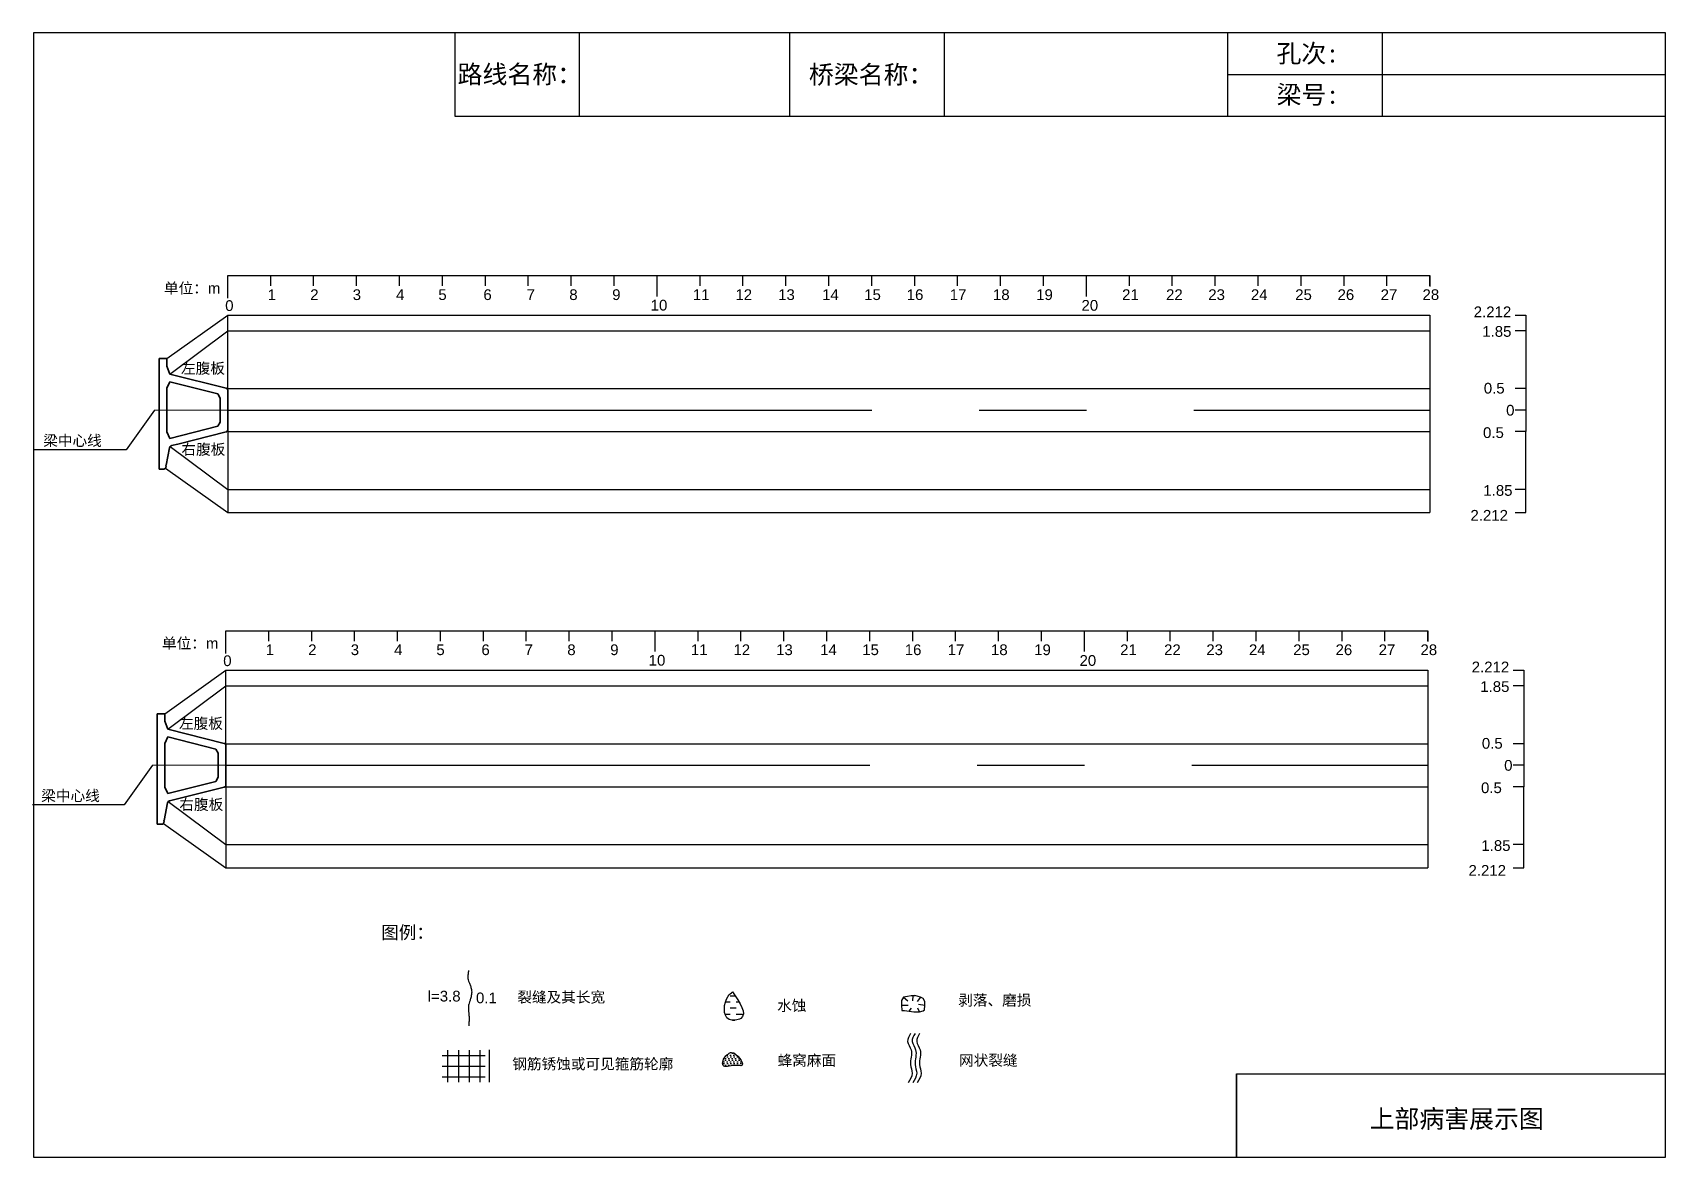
# Model space of a CAD drawing. Header units: millimetres. Extents: x 3355.9 to 3394, y 1663.1 to 1689.3.
import ezdxf

# ---------------------------------------------------------------- set-up
doc = ezdxf.new("R2010")
doc.units = ezdxf.units.MM
for name, pattern in [('CENTER', [2, 1.25, -0.25, 0.25, -0.25]), ('CENTER2', [1.125, 0.75, -0.125, 0.125, -0.125]), ('DASHED', [0.75, 0.5, -0.25])]:
    doc.linetypes.add(name, pattern=pattern)
for name, color, linetype in [('加固措施', 7, 'Continuous'), ('图层1', 7, 'Continuous'), ('病害', 5, 'Continuous'), ('轮廓', 3, 'Continuous')]:
    doc.layers.add(name, color=color, linetype=linetype)
doc.layers.add('虚线', color=7, linetype='Continuous', lineweight=30)
doc.styles.get("Standard").update_dxf_attribs({"font": 'arial.ttf'})
doc.styles.add('汉字', font='')
doc.styles.get('汉字').set_extended_font_data('SimSun')

# ---------------------------------------------------------------- blocks, each defined once
blk = doc.blocks.new('adfsd')
at = {"lineweight": -2, "ltscale": 0.5}
for p, q in [((1140.897, -3083.694), (1140.936, -3083.729)), ((1140.983, -3083.682), (1140.981, -3083.729)), ((1141.053, -3083.694), (1141.022, -3083.735)), ((1140.876, -3083.768), (1140.94, -3083.769)), ((1140.948, -3083.824), (1140.969, -3083.796)), ((1141.045, -3083.83), (1141.028, -3083.796)), ((1141.094, -3083.772), (1141.036, -3083.763))]:
    blk.add_line(p, q, dxfattribs=at)
blk.add_lwpolyline([(1141, -3083.682), (1140.967, -3083.682), (1140.934, -3083.69), (1140.897, -3083.694), (1140.876, -3083.727), (1140.876, -3083.768), (1140.88, -3083.818), (1140.905, -3083.818), (1140.991, -3083.83), (1141.045, -3083.83), (1141.078, -3083.822), (1141.09, -3083.814), (1141.094, -3083.772), (1141.094, -3083.735), (1141.078, -3083.707), (1141.053, -3083.694), (1141.033, -3083.69), (1141, -3083.678)], dxfattribs=at)

msp = doc.modelspace()

# ---------------------------------------------------------------- hatches: boundary and pattern name
at = {"layer": '加固措施', "lineweight": -2}
h = msp.add_hatch(dxfattribs=at)
h.set_pattern_fill('DASH', color=256, scale=0.045)
h.set_pattern_definition([(0, (3100.30263, 1648.70086), (0.142875, 0.142875), [0.142875, -0.142875])])
edge = h.paths.add_edge_path()
edge.add_spline(control_points=[(3372.251, 1666.938), (3372.215, 1666.906), (3372.048, 1666.759), (3372.003, 1666.221), (3372.673, 1666.316), (3372.426, 1666.681), (3372.251, 1666.938)], knot_values=[0, 0, 0, 0, 3.237042, 15.187225, 21.182779, 35.601669, 35.601669, 35.601669, 35.601669], degree=3, periodic=0)
h = msp.add_hatch(dxfattribs=at)
h.set_pattern_fill('DOTS', scale=0.05)
h.set_pattern_definition([(0, (3070.0287, 1642.248375), (0.0396875, 0.079375), [0, -0.079375])])
edge = h.paths.add_edge_path()
edge.add_spline(control_points=[(3372.203, 1665.526), (3372.129, 1665.475), (3372.023, 1665.402), (3372.011, 1665.133), (3372.261, 1665.257), (3372.6, 1665.16), (3372.348, 1665.532), (3372.212, 1665.526), (3372.203, 1665.526)], knot_values=[0, 0, 0, 0, 5.205471, 7.397577, 12.944796, 16.169923, 23.88441, 24.400432, 24.400432, 24.400432, 24.400432], degree=3, periodic=0)
at = {"layer": '病害', "lineweight": -2}
h = msp.add_hatch(dxfattribs=at)
h.set_pattern_fill('DOTS', color=4, scale=0.05, style=0)
h.set_pattern_definition([(0, (2862.577356, 1612.67788), (0.0396875, 0.079375), [0, -0.079375])])
edge = h.paths.add_edge_path()
edge.add_spline(control_points=[(3372.203, 1665.526), (3372.129, 1665.475), (3372.023, 1665.402), (3372.011, 1665.133), (3372.261, 1665.257), (3372.6, 1665.16), (3372.348, 1665.532), (3372.212, 1665.526), (3372.203, 1665.526)], knot_values=[0, 0, 0, 0, 1.041094, 1.479515, 2.588959, 3.233985, 4.776882, 4.880086, 4.880086, 4.880086, 4.880086], degree=3, periodic=0)

# ---------------------------------------------------------------- linework, layer by layer
at = {"color": 0, "linetype": 'ByBlock'}
for p, q in [((3355.978, 1689.281), (3393.978, 1689.281)), ((3355.978, 1663.081), (3355.978, 1689.281)), ((3365.781, 1689.281), (3365.781, 1687.333)), ((3373.579, 1689.281), (3373.579, 1687.333)), ((3383.778, 1689.281), (3383.778, 1687.333)), ((3387.38, 1689.276), (3387.38, 1687.329)), ((3393.978, 1689.281), (3393.978, 1663.081)), ((3365.781, 1687.333), (3393.978, 1687.333)), ((3390.731, 1680.988), (3390.731, 1679.988)), ((3390.731, 1680.488), (3390.479, 1680.488)), ((3390.685, 1672.715), (3390.685, 1671.715)), ((3390.685, 1672.215), (3390.433, 1672.215)), ((3383.993, 1663.081), (3383.993, 1665.028)), ((3383.993, 1665.028), (3393.978, 1665.028)), ((3393.978, 1663.081), (3355.978, 1663.081))]:
    msp.add_line(p, q, dxfattribs=at)
at = {"color": 0}
for p, q in [((3360.494, 1683.092), (3360.494, 1683.62)), ((3361.494, 1683.379), (3361.494, 1683.62)), ((3362.494, 1683.379), (3362.494, 1683.62)), ((3363.494, 1683.379), (3363.494, 1683.62)), ((3364.494, 1683.379), (3364.494, 1683.62)), ((3365.494, 1683.379), (3365.494, 1683.62)), ((3366.494, 1683.379), (3366.494, 1683.62)), ((3367.494, 1683.379), (3367.494, 1683.62)), ((3368.494, 1683.379), (3368.494, 1683.62)), ((3369.494, 1683.379), (3369.494, 1683.62)), ((3370.494, 1683.138), (3370.494, 1683.62)), ((3371.494, 1683.379), (3371.494, 1683.62)), ((3372.494, 1683.379), (3372.494, 1683.62)), ((3373.494, 1683.379), (3373.494, 1683.62)), ((3374.494, 1683.379), (3374.494, 1683.62)), ((3375.494, 1683.379), (3375.494, 1683.62)), ((3376.494, 1683.379), (3376.494, 1683.62)), ((3377.494, 1683.379), (3377.494, 1683.62)), ((3378.494, 1683.379), (3378.494, 1683.62)), ((3379.494, 1683.379), (3379.494, 1683.62)), ((3380.494, 1683.138), (3380.494, 1683.62)), ((3381.494, 1683.379), (3381.494, 1683.62)), ((3382.494, 1683.379), (3382.494, 1683.62)), ((3383.494, 1683.379), (3383.494, 1683.62)), ((3384.494, 1683.379), (3384.494, 1683.62)), ((3385.494, 1683.379), (3385.494, 1683.62)), ((3386.494, 1683.379), (3386.494, 1683.62)), ((3387.494, 1683.379), (3387.494, 1683.62)), ((3388.494, 1683.379), (3388.494, 1683.62)), ((3390.481, 1682.7), (3390.731, 1682.7)), ((3390.731, 1682.7), (3390.731, 1682.338)), ((3390.731, 1682.338), (3390.481, 1682.338)), ((3390.731, 1682.338), (3390.731, 1680.988)), ((3390.731, 1680.988), (3390.481, 1680.988)), ((3390.731, 1680.988), (3390.731, 1680.988)), ((3358.789, 1680.488), (3358.128, 1679.562)), ((3390.731, 1679.988), (3390.481, 1679.988)), ((3390.731, 1678.638), (3390.731, 1679.988)), ((3390.731, 1679.988), (3390.731, 1679.988)), ((3358.128, 1679.562), (3355.995, 1679.562)), ((3390.731, 1678.638), (3390.481, 1678.638)), ((3390.731, 1678.1), (3390.731, 1678.638)), ((3390.481, 1678.1), (3390.731, 1678.1)), ((3360.448, 1674.819), (3360.448, 1675.348)), ((3361.448, 1675.107), (3361.448, 1675.348)), ((3362.448, 1675.107), (3362.448, 1675.348)), ((3363.448, 1675.107), (3363.448, 1675.348)), ((3364.448, 1675.107), (3364.448, 1675.348)), ((3365.448, 1675.107), (3365.448, 1675.348)), ((3366.448, 1675.107), (3366.448, 1675.348)), ((3367.448, 1675.107), (3367.448, 1675.348)), ((3368.448, 1675.107), (3368.448, 1675.348)), ((3369.448, 1675.107), (3369.448, 1675.348)), ((3370.448, 1674.865), (3370.448, 1675.348)), ((3371.448, 1675.107), (3371.448, 1675.348)), ((3372.448, 1675.107), (3372.448, 1675.348)), ((3373.448, 1675.107), (3373.448, 1675.348)), ((3374.448, 1675.107), (3374.448, 1675.348)), ((3375.448, 1675.107), (3375.448, 1675.348)), ((3376.448, 1675.107), (3376.448, 1675.348)), ((3377.448, 1675.107), (3377.448, 1675.348)), ((3378.448, 1675.107), (3378.448, 1675.348)), ((3379.448, 1675.107), (3379.448, 1675.348)), ((3380.448, 1674.865), (3380.448, 1675.348)), ((3381.448, 1675.107), (3381.448, 1675.348)), ((3382.448, 1675.107), (3382.448, 1675.348)), ((3383.448, 1675.107), (3383.448, 1675.348)), ((3384.448, 1675.107), (3384.448, 1675.348)), ((3385.448, 1675.107), (3385.448, 1675.348)), ((3386.448, 1675.107), (3386.448, 1675.348)), ((3387.448, 1675.107), (3387.448, 1675.348)), ((3388.448, 1675.107), (3388.448, 1675.348)), ((3390.435, 1674.428), (3390.685, 1674.428)), ((3390.685, 1674.428), (3390.685, 1674.065)), ((3390.685, 1674.065), (3390.435, 1674.065)), ((3390.685, 1674.065), (3390.685, 1672.715)), ((3390.685, 1672.715), (3390.435, 1672.715)), ((3390.685, 1672.715), (3390.685, 1672.715)), ((3358.743, 1672.215), (3358.082, 1671.29)), ((3390.685, 1671.715), (3390.435, 1671.715)), ((3390.685, 1670.365), (3390.685, 1671.715)), ((3390.685, 1671.715), (3390.685, 1671.715)), ((3358.082, 1671.29), (3355.949, 1671.29)), ((3390.685, 1670.365), (3390.435, 1670.365)), ((3390.685, 1669.828), (3390.685, 1670.365)), ((3390.435, 1669.828), (3390.685, 1669.828))]:
    msp.add_line(p, q, dxfattribs=at)
for p, q in [((3360.494, 1683.62), (3388.494, 1683.62)), ((3388.494, 1683.62), (3388.494, 1683.367)), ((3359.074, 1681.688), (3360.494, 1682.7)), ((3360.494, 1682.338), (3360.494, 1682.7)), ((3360.494, 1682.7), (3388.494, 1682.7)), ((3388.494, 1682.7), (3388.494, 1678.1)), ((3359.144, 1681.325), (3360.494, 1682.338)), ((3360.494, 1680.988), (3360.494, 1682.338)), ((3360.494, 1682.338), (3388.494, 1682.338)), ((3360.494, 1680.488), (3360.494, 1680.988)), ((3360.494, 1680.988), (3388.494, 1680.988)), ((3360.494, 1680.488), (3360.494, 1679.988)), ((3360.494, 1679.988), (3360.494, 1678.638)), ((3360.494, 1679.988), (3388.494, 1679.988)), ((3359.152, 1679.643), (3360.494, 1678.638)), ((3359.043, 1679.134), (3360.494, 1678.1)), ((3360.494, 1678.638), (3388.494, 1678.638)), ((3360.494, 1678.638), (3360.494, 1678.1)), ((3360.494, 1678.1), (3388.494, 1678.1)), ((3360.448, 1675.348), (3388.448, 1675.348)), ((3388.448, 1675.348), (3388.448, 1675.095)), ((3359.028, 1673.415), (3360.448, 1674.428)), ((3360.448, 1674.065), (3360.448, 1674.428)), ((3360.448, 1674.428), (3388.448, 1674.428)), ((3388.448, 1674.428), (3388.448, 1669.828)), ((3359.098, 1673.053), (3360.448, 1674.065)), ((3360.448, 1672.715), (3360.448, 1674.065)), ((3360.448, 1674.065), (3388.448, 1674.065)), ((3360.448, 1672.215), (3360.448, 1672.715)), ((3360.448, 1672.715), (3388.448, 1672.715)), ((3360.448, 1672.215), (3360.448, 1671.715)), ((3360.448, 1671.715), (3360.448, 1670.365)), ((3360.448, 1671.715), (3388.448, 1671.715)), ((3359.106, 1671.37), (3360.448, 1670.365)), ((3358.997, 1670.861), (3360.448, 1669.828)), ((3360.448, 1670.365), (3388.448, 1670.365)), ((3360.448, 1670.365), (3360.448, 1669.828)), ((3360.448, 1669.828), (3388.448, 1669.828))]:
    msp.add_line(p, q)
at = {"color": 1, "linetype": 'CENTER2', "ltscale": 20}
for p, q in [((3360.494, 1680.488), (3388.494, 1680.488)), ((3360.448, 1672.215), (3388.448, 1672.215))]:
    msp.add_line(p, q, dxfattribs=at)
at = {"color": 1, "linetype": 'DASHED', "ltscale": 2}
for p, q in [((3365.49, 1665.456), (3366.74, 1665.456)), ((3365.615, 1665.581), (3365.615, 1664.831)), ((3365.865, 1665.581), (3365.865, 1664.831)), ((3366.115, 1665.581), (3366.115, 1664.831)), ((3366.365, 1665.581), (3366.365, 1664.831)), ((3366.579, 1665.583), (3366.579, 1664.833)), ((3365.49, 1665.206), (3366.74, 1665.206)), ((3365.49, 1664.956), (3366.74, 1664.956))]:
    msp.add_line(p, q, dxfattribs=at)
at = {"color": 0, "linetype": 'ByBlock'}
msp.add_lwpolyline([(3355.978, 1689.281), (3393.978, 1689.281), (3393.978, 1663.081), (3355.978, 1663.081)], close=True, dxfattribs=at)
for points in [[(3376.397, 1665.967), (3376.329, 1665.777), (3376.409, 1665.587), (3376.397, 1665.244), (3376.434, 1665.041), (3376.342, 1664.815)], [(3376.503, 1665.967), (3376.436, 1665.777), (3376.515, 1665.587), (3376.503, 1665.244), (3376.54, 1665.041), (3376.448, 1664.815)], [(3376.607, 1665.967), (3376.54, 1665.777), (3376.619, 1665.587), (3376.607, 1665.244), (3376.644, 1665.041), (3376.552, 1664.815)]]:
    msp.add_spline(points, degree=3)
at = {"lineweight": -2}
msp.add_spline([(3372.203, 1665.526), (3372.029, 1665.332), (3372.029, 1665.223), (3372.306, 1665.223), (3372.467, 1665.223), (3372.229, 1665.526), (3372.203, 1665.526)], degree=3, dxfattribs=at)
at = {"layer": '加固措施', "lineweight": -2}
msp.add_spline([(3372.251, 1666.938), (3372.15, 1666.833), (3372.172, 1666.295), (3372.441, 1666.318), (3372.251, 1666.938)], degree=3, dxfattribs=at)
at = {"layer": '图层1', "lineweight": -2}
msp.add_open_spline([(3366.104, 1667.436), (3366.101, 1667.421), (3366.098, 1667.405), (3366.091, 1667.359), (3366.087, 1667.33), (3366.085, 1667.29), (3366.085, 1667.277), (3366.087, 1667.256), (3366.088, 1667.248), (3366.09, 1667.233), (3366.092, 1667.226), (3366.099, 1667.198), (3366.106, 1667.177), (3366.124, 1667.131), (3366.135, 1667.105), (3366.154, 1667.051), (3366.164, 1667.021), (3366.173, 1666.97), (3366.175, 1666.951), (3366.175, 1666.911), (3366.174, 1666.892), (3366.169, 1666.856), (3366.165, 1666.839), (3366.157, 1666.805), (3366.152, 1666.789), (3366.14, 1666.749), (3366.132, 1666.726), (3366.117, 1666.683), (3366.111, 1666.662), (3366.105, 1666.635), (3366.103, 1666.626), (3366.1, 1666.61), (3366.1, 1666.604), (3366.098, 1666.589), (3366.098, 1666.582), (3366.097, 1666.554), (3366.098, 1666.533), (3366.102, 1666.488), (3366.105, 1666.464), (3366.109, 1666.422), (3366.111, 1666.405), (3366.113, 1666.372), (3366.114, 1666.356), (3366.114, 1666.326), (3366.114, 1666.311), (3366.114, 1666.267), (3366.112, 1666.238), (3366.108, 1666.188), (3366.107, 1666.167), (3366.105, 1666.146)], degree=3, knots=[0, 0, 0, 0, 0.93103, 0.93103, 2.904338, 2.904338, 3.933552, 3.933552, 4.598026, 4.598026, 5.2625, 5.2625, 6.799065, 6.799065, 8.335629, 8.335629, 9.872194, 9.872194, 10.744529, 10.744529, 11.616864, 11.616864, 12.4892, 12.4892, 13.361535, 13.361535, 14.755665, 14.755665, 16.149795, 16.149795, 16.835641, 16.835641, 17.410365, 17.410365, 17.98509, 17.98509, 19.45733, 19.45733, 20.929571, 20.929571, 21.910052, 21.910052, 22.722819, 22.722819, 23.535585, 23.535585, 25.161117, 25.161117, 26.428502, 26.428502, 26.428502, 26.428502], dxfattribs=at)
at = {"layer": '病害', "color": 5}
for p, q in [((3365.781, 1689.281), (3365.781, 1687.333)), ((3373.579, 1689.281), (3373.579, 1687.333)), ((3383.778, 1689.281), (3383.778, 1687.333)), ((3393.978, 1689.281), (3393.978, 1687.333)), ((3365.781, 1687.333), (3383.738, 1687.333)), ((3383.738, 1687.333), (3393.978, 1687.333)), ((3383.993, 1665.028), (3393.978, 1665.028)), ((3383.993, 1665.028), (3383.993, 1663.081))]:
    msp.add_line(p, q, dxfattribs=at)
at = {"layer": '病害', "color": 0}
for p, q in [((3368.676, 1689.281), (3368.676, 1687.333)), ((3377.18, 1689.281), (3377.18, 1687.333)), ((3383.779, 1688.303), (3393.978, 1688.303))]:
    msp.add_line(p, q, dxfattribs=at)
at = {"layer": '虚线', "linetype": 'CENTER', "lineweight": 18, "ltscale": 10}
for p, q in [((3360.584, 1680.488), (3358.789, 1680.488)), ((3360.538, 1672.215), (3358.743, 1672.215))]:
    msp.add_line(p, q, dxfattribs=at)
at = {"layer": '轮廓', "color": 5, "lineweight": 35}
for p, q in [((3358.894, 1681.688), (3359.074, 1681.688)), ((3358.894, 1681.688), (3358.894, 1680.488)), ((3359.074, 1681.688), (3359.074, 1681.513)), ((3359.144, 1681.325), (3359.074, 1681.513)), ((3360.456, 1680.997), (3359.144, 1681.325)), ((3359.074, 1680.995), (3359.144, 1681.145)), ((3359.074, 1680.995), (3359.074, 1679.98)), ((3360.264, 1680.865), (3359.144, 1681.145)), ((3360.494, 1680.949), (3360.494, 1680.488)), ((3360.264, 1680.865), (3360.314, 1680.765)), ((3360.314, 1680.765), (3360.314, 1680.21)), ((3358.894, 1680.488), (3358.894, 1679.113)), ((3360.264, 1680.11), (3360.314, 1680.21)), ((3360.494, 1680.027), (3360.494, 1680.488)), ((3359.074, 1679.98), (3359.144, 1679.83)), ((3360.264, 1680.11), (3359.144, 1679.83)), ((3360.456, 1679.978), (3359.334, 1679.698)), ((3359.061, 1679.203), (3359.137, 1679.612)), ((3359.334, 1679.698), (3359.181, 1679.66)), ((3358.894, 1679.113), (3359.002, 1679.113)), ((3359.051, 1679.154), (3359.057, 1679.183)), ((3358.848, 1673.415), (3359.028, 1673.415)), ((3358.848, 1673.415), (3358.848, 1672.215)), ((3359.028, 1673.415), (3359.028, 1673.24)), ((3359.098, 1673.053), (3359.028, 1673.24)), ((3360.41, 1672.725), (3359.098, 1673.053)), ((3359.028, 1672.723), (3359.098, 1672.873)), ((3359.028, 1672.723), (3359.028, 1671.708)), ((3360.218, 1672.593), (3359.098, 1672.873)), ((3360.218, 1672.593), (3360.268, 1672.493)), ((3360.448, 1672.676), (3360.448, 1672.215)), ((3358.848, 1672.215), (3358.848, 1670.84)), ((3360.268, 1672.493), (3360.268, 1671.938)), ((3360.448, 1671.754), (3360.448, 1672.215)), ((3360.218, 1671.838), (3359.098, 1671.558)), ((3360.218, 1671.838), (3360.268, 1671.938)), ((3359.028, 1671.708), (3359.098, 1671.558)), ((3359.288, 1671.425), (3359.135, 1671.387)), ((3360.41, 1671.706), (3359.288, 1671.425)), ((3359.014, 1670.93), (3359.091, 1671.34)), ((3358.848, 1670.84), (3358.956, 1670.84)), ((3359.005, 1670.881), (3359.011, 1670.911))]:
    msp.add_line(p, q, dxfattribs=at)
for centre, radius, start, end in [((3360.444, 1680.949), 0.05, 0, 75.9638), ((3360.444, 1680.027), 0.05, 284.0362, 0), ((3359.196, 1679.601), 0.06, 104.0362, 169.4608), ((3359.002, 1679.163), 0.05, 269.9992, 349.4616), ((3359.059, 1679.193), 0.01, 82.58, 256.3416), ((3360.398, 1672.676), 0.05, 0, 75.9638), ((3359.15, 1671.329), 0.06, 104.0362, 169.4608), ((3360.398, 1671.754), 0.05, 284.0362, 0), ((3358.956, 1670.89), 0.05, 269.9992, 349.4616), ((3359.013, 1670.92), 0.01, 82.58, 256.3416)]:
    msp.add_arc(centre, radius, start, end, dxfattribs=at)

# ---------------------------------------------------------------- block references
at = {"color": 0, "xscale": 2.5, "yscale": 2.5, "zscale": 2.5}
msp.add_blockref('adfsd', (523.994, 9376.049), dxfattribs=at)

# ---------------------------------------------------------------- texts
for s, p in [('单位：m', (3359.007, 1683.203)), ('1', (3361.424, 1683.052)), ('2', (3362.414, 1683.052)), ('3', (3363.404, 1683.052)), ('4', (3364.414, 1683.052)), ('5', (3365.398, 1683.052)), ('6', (3366.448, 1683.052)), ('7', (3367.455, 1683.052)), ('8', (3368.448, 1683.052)), ('9', (3369.448, 1683.052)), ('11', (3371.327, 1683.052)), ('12', (3372.318, 1683.052)), ('13', (3373.313, 1683.052)), ('14', (3374.337, 1683.052)), ('15', (3375.318, 1683.052)), ('16', (3376.308, 1683.052)), ('17', (3377.31, 1683.052)), ('18', (3378.317, 1683.052)), ('19', (3379.323, 1683.052)), ('21', (3381.325, 1683.052)), ('22', (3382.349, 1683.052)), ('23', (3383.332, 1683.052)), ('24', (3384.325, 1683.052)), ('25', (3385.357, 1683.052)), ('26', (3386.343, 1683.052)), ('27', (3387.347, 1683.052)), ('28', (3388.322, 1683.052)), ('0', (3360.434, 1682.797)), ('10', (3370.344, 1682.808)), ('20', (3380.379, 1682.803)), ('2.212', (3389.515, 1682.652)), ('1.85', (3389.714, 1682.195)), ('左腹板', (3359.404, 1681.337)), ('0.5', (3389.75, 1680.873)), ('0', (3390.27, 1680.36)), ('梁中心线', (3356.195, 1679.653)), ('0.5', (3389.732, 1679.838)), ('右腹板', (3359.413, 1679.449)), ('1.85', (3389.739, 1678.491)), ('2.212', (3389.439, 1677.912)), ('单位：m', (3358.961, 1674.931)), ('1', (3361.378, 1674.78)), ('2', (3362.367, 1674.78)), ('3', (3363.358, 1674.78)), ('4', (3364.368, 1674.78)), ('5', (3365.352, 1674.78)), ('6', (3366.402, 1674.78)), ('7', (3367.409, 1674.78)), ('8', (3368.402, 1674.78)), ('9', (3369.402, 1674.78)), ('11', (3371.281, 1674.78)), ('12', (3372.272, 1674.78)), ('13', (3373.266, 1674.78)), ('14', (3374.291, 1674.78)), ('15', (3375.272, 1674.78)), ('16', (3376.262, 1674.78)), ('17', (3377.263, 1674.78)), ('18', (3378.271, 1674.78)), ('19', (3379.277, 1674.78)), ('21', (3381.279, 1674.78)), ('22', (3382.303, 1674.78)), ('23', (3383.286, 1674.78)), ('24', (3384.279, 1674.78)), ('25', (3385.31, 1674.78)), ('26', (3386.297, 1674.78)), ('27', (3387.3, 1674.78)), ('28', (3388.275, 1674.78)), ('0', (3360.388, 1674.525)), ('10', (3370.298, 1674.535)), ('20', (3380.333, 1674.53)), ('2.212', (3389.468, 1674.379)), ('1.85', (3389.667, 1673.922)), ('左腹板', (3359.358, 1673.065)), ('0.5', (3389.704, 1672.6)), ('0', (3390.224, 1672.087)), ('0.5', (3389.685, 1671.565)), ('梁中心线', (3356.149, 1671.38)), ('右腹板', (3359.366, 1671.176)), ('1.85', (3389.693, 1670.219)), ('2.212', (3389.393, 1669.64))]:
    msp.add_text(s, height=0.25).set_placement(p)
at = {"layer": '图层1', "style": '汉字'}
for s, p in [('孔次:', (3384.921, 1688.585)), ('路线名称：', (3365.847, 1688.099)), ('桥梁名称：', (3374.03, 1688.092)), ('梁号:', (3384.924, 1687.625)), ('上部病害展示图', (3387.089, 1663.767))]:
    msp.add_text(s, height=0.425, dxfattribs=at).set_placement(p)
at = {"layer": '图层1', "lineweight": -2, "attachment_point": 1}
for s, insert, char_height in [('图例：', (3364.068, 1668.471), 0.3), ('l=3.8', (3365.15, 1666.961), 0.25), ('0.1', (3366.276, 1666.92), 0.25), ('裂缝及其长宽', (3367.238, 1666.938), 0.25), ('剥落、磨损', (3377.508, 1666.867), 0.25), ('水蚀', (3373.29, 1666.741), 0.25), ('钢筋锈蚀或可见箍筋轮廓', (3367.121, 1665.382), 0.25), ('蜂窝麻面', (3373.301, 1665.465), 0.25), ('网状裂缝', (3377.526, 1665.466), 0.25)]:
    msp.add_mtext(s, dxfattribs=dict(at, insert=insert, char_height=char_height))

doc.saveas('drawing.dxf')
